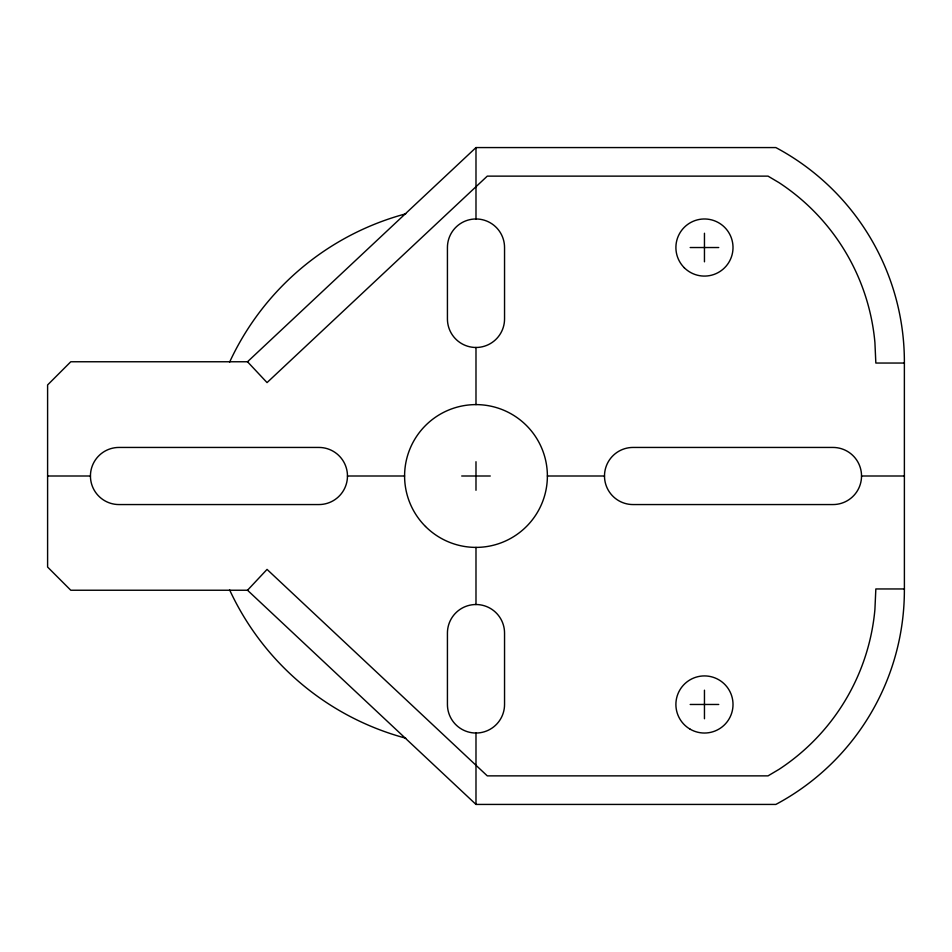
<?xml version="1.0" encoding="UTF-8"?>
<svg xmlns="http://www.w3.org/2000/svg" width="952" height="952" viewBox="0 0 952 952"><rect width="100%" height="100%" fill="white"/><g stroke="black" fill="none" stroke-linecap="round" stroke-linejoin="round"><path stroke-width="1.43" d="M904.4 588.955L904.376 590.24A242.748 242.748 0 0 1 775.856 804.428L475.988 804.428L247.508 590.24L70.781 590.24L47.6 567.047L47.6 384.953L70.781 361.76L247.508 361.76L475.988 147.572L775.856 147.572A242.748 242.748 0 0 1 904.376 361.76L904.4 588.955L875.84 588.955L874.912 609.494A214.164 214.164 0 0 1 778.986 769.371L768.026 775.868L487.281 775.868L267.048 569.403L247.508 590.24M690.176 247.532L718.736 247.532M904.4 363.045L875.84 363.045L874.912 342.506A214.164 214.164 0 0 0 778.986 182.629L768.026 176.132L487.281 176.132L267.048 382.597L247.508 361.76M47.6 476L90.44 476A28.56 28.56 0 0 1 119 447.44L318.908 447.44A28.56 28.56 0 0 1 347.468 476L404.588 476M461.708 476L490.268 476M547.388 476L604.496 476A28.56 28.56 0 0 1 633.056 447.44L832.976 447.44A28.56 28.56 0 0 1 861.536 476L904.4 476M690.176 704.468L718.736 704.468M704.456 233.252L704.456 261.812M704.456 690.188L704.456 718.748M475.988 147.572L475.988 218.972A28.56 28.56 0 0 1 504.548 247.532L504.548 318.92A28.56 28.56 0 0 1 475.988 347.48L475.988 404.6M475.988 461.72L475.988 490.28M475.988 547.4L475.988 604.52A28.56 28.56 0 0 1 504.548 633.08L504.548 704.468A28.56 28.56 0 0 1 475.988 733.028L475.988 804.428M861.536 476A28.56 28.56 0 0 1 832.976 504.56L633.056 504.56A28.56 28.56 0 0 1 604.496 476M475.988 218.972A28.56 28.56 0 0 0 447.428 247.532L447.428 318.92A28.56 28.56 0 0 0 475.988 347.48M90.44 476A28.56 28.56 0 0 0 119 504.56L318.908 504.56A28.56 28.56 0 0 0 347.468 476M475.988 733.028A28.56 28.56 0 0 1 447.428 704.468L447.428 633.08A28.56 28.56 0 0 1 475.988 604.52M405.742 738.181A271.427 271.427 0 0 1 229.587 589.835M229.587 362.165A271.427 271.427 0 0 1 405.742 213.819M425.496 526.48A71.4 71.4 0 0 0 544.949 494.481A71.4 71.4 0 0 0 457.507 407.039A71.4 71.4 0 0 0 425.496 526.48M684.262 267.726A28.56 28.56 0 0 0 732.04 254.922A28.56 28.56 0 0 0 697.066 219.948A28.56 28.56 0 0 0 684.262 267.726M690.176 729.208A28.56 28.56 0 0 0 733.016 704.468A28.56 28.56 0 0 0 690.176 679.74A28.56 28.56 0 0 0 690.176 729.208"/></g></svg>
